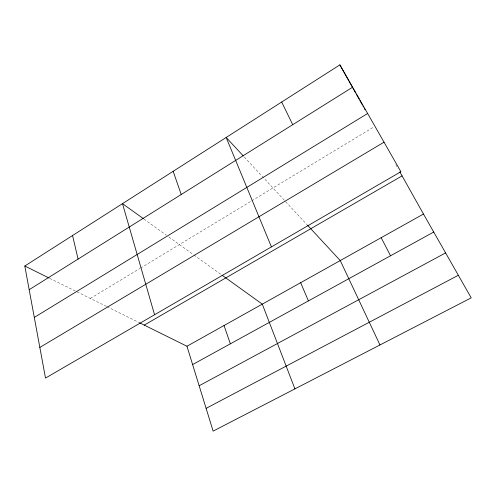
<?xml version="1.0" encoding="UTF-8"?>
<svg xmlns="http://www.w3.org/2000/svg" width="496" height="496" viewBox="0 0 496 496"><rect width="100%" height="100%" fill="white"/><g stroke="black" fill="none" stroke-linecap="round" stroke-linejoin="round"><path stroke-width="0.37" stroke-dasharray="2.48 1.86" d="M90.346 298.443L139.928 268.454M140.585 268.051L251.112 201.196M251.776 200.799L373.81 126.982M49.78 278.374L106.28 306.323M106.975 306.664L138.737 322.381M143.877 219.027L166.365 235.185M168.851 236.976L193.229 254.498M193.862 254.95L221.427 274.759M244.323 157.052L307.098 224.781M395.783 164.635L398.009 168.603"/><path stroke-width="0.74" d="M24.8 266.011L339.878 64.877L400.886 171.715L45.502 378.082L24.8 266.011L49.085 278.027M29.177 289.695L352.619 87.191M34.298 317.421L367.635 113.491M39.841 347.429L384.022 142.178M144.249 325.109L402.089 175.882M186.967 346.239L423.472 214.043L471.2 297.848L213.131 431.123L186.967 346.239L139.426 322.722M192.615 364.566L433.715 232.035M199.144 385.752L445.6 252.898M206.113 408.363L458.335 275.261M143.251 218.575L122.487 203.651L154.56 314.755M222.053 275.212L262.297 304.135L294.922 388.883M243.288 155.93L226.17 137.466L271.411 246.896M307.625 225.345L340.256 260.555L379.967 344.968M339.878 64.877L355.688 93.087M356.444 94.432L359.073 99.126M359.823 100.465L362.08 104.489M362.83 105.828L363.58 107.167M364.331 108.506L365.081 109.845M399.863 171.914L423.472 214.043M381.176 237.683L390.538 255.769M281.685 102.027L292.727 124.688M300.65 282.695L308.413 300.911M173.16 171.306L181.226 194.5M224.031 325.525L230.349 343.821M72.559 235.526L78.07 259.079"/></g></svg>
